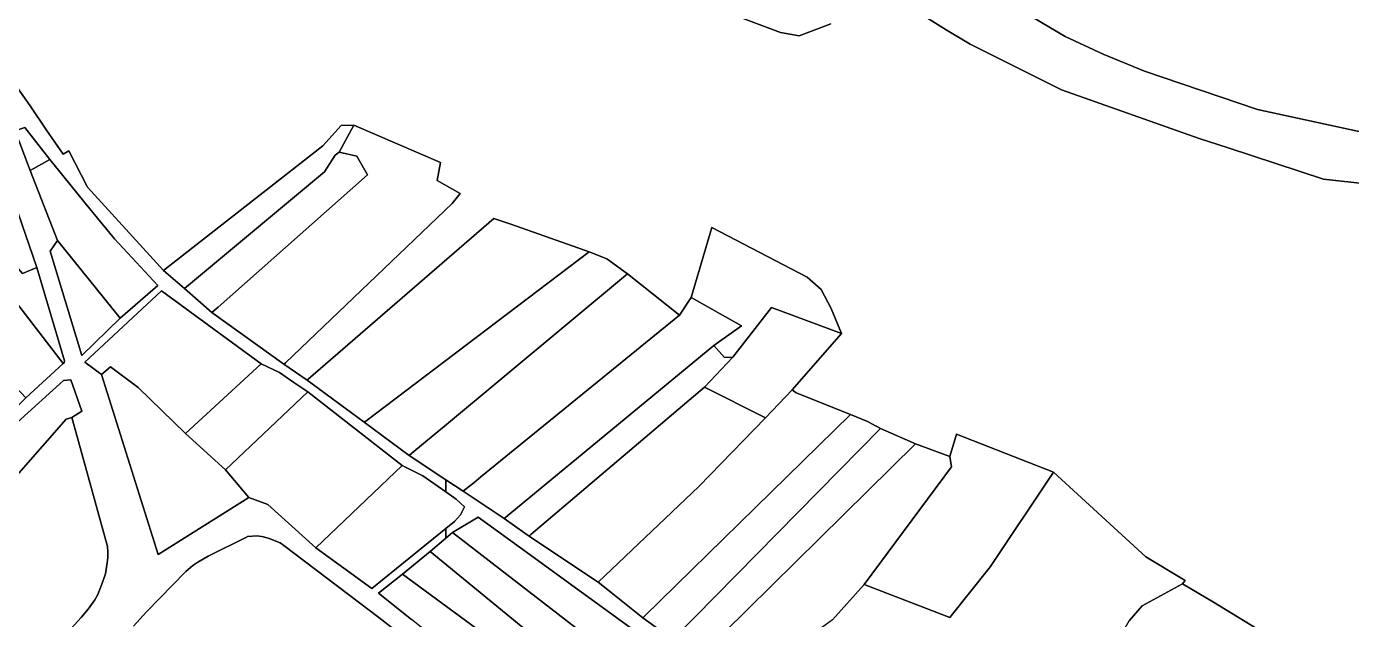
# Model space of a CAD drawing. Extents: x 542555 to 550520, y 1840485 to 1846995.
# Drawn here: x 548772 to 549493, y 1844473 to 1844796 of the extents above; entities that cross this region are included whole.
import ezdxf

# ---------------------------------------------------------------- set-up
doc = ezdxf.new("R2010")
doc.units = 0
doc.layers.add('Level 30', color=7, linetype='Continuous')

msp = doc.modelspace()

# ---------------------------------------------------------------- linework, layer by layer
at = {"layer": 'Level 30'}
for points in [[(549209.73, 1844797.95), (549192.44, 1844791.33), (549182.29, 1844793.22), (549140.79, 1844808.79)], [(549140.79, 1844808.79), (549182.29, 1844793.22), (549192.44, 1844791.33), (549209.73, 1844797.95)], [(549522.57, 1844708.33), (549479.73, 1844713.02), (549478.03, 1844713.21), (549426.18, 1844730.19), (549410.44, 1844735.35), (549335.46, 1844761.93), (549285.62, 1844786.69), (549272.56, 1844794.53), (549260.98, 1844801.94)], [(549260.98, 1844801.94), (549272.56, 1844794.53), (549285.62, 1844786.69), (549335.46, 1844761.93), (549410.44, 1844735.35), (549426.18, 1844730.19), (549478.03, 1844713.21), (549479.73, 1844713.02), (549522.57, 1844708.33)], [(549319.54, 1844801.48), (549337.36, 1844790.93), (549358.11, 1844781.32), (549380.65, 1844772.12), (549442.22, 1844751.12), (549507.48, 1844737.03)], [(549507.48, 1844737.03), (549442.22, 1844751.12), (549380.65, 1844772.12), (549358.11, 1844781.32), (549337.36, 1844790.93), (549319.54, 1844801.48)], [(548750.2, 1844786.08), (548773.53, 1844753.09), (548782.51, 1844739.83), (548791.58, 1844726.9), (548794.58, 1844728.61), (548804.5987, 1844709.1331), (548804.77, 1844708.8), (548821.8597, 1844690.0678), (548846.18, 1844663.41), (548857.71, 1844653.66), (548872.56, 1844640.46), (548911.83, 1844612.32), (548924.48, 1844603.68), (548955.57, 1844580.68), (548979.97, 1844562.5), (549000, 1844549.32), (549000, 1844543.9441), (549000, 1844542.73), (548987.42, 1844551.42), (548976.3, 1844557.08), (548930.6274, 1844592.6938), (548924.81, 1844597.23), (548917.2254, 1844602.4364), (548909.47, 1844607.76), (548899.39, 1844612.51), (548845.19, 1844652.26), (548803.31, 1844613.48), (548812.44, 1844606.67), (548843.23, 1844508.66), (548892.74, 1844539.64), (548903.09, 1844535.78), (548929.18, 1844512.21), (548959.67, 1844490.15), (549000, 1844522.85), (549000, 1844517.44), (548991.41, 1844510.23), (548976.38, 1844497.97), (548963.26, 1844487.46), (548981.35, 1844473.11)], [(549448.55, 1844464.16), (549418.13, 1844482.62), (549401.38, 1844492.58), (549402.8, 1844494.37), (549381.28, 1844507.34), (549331, 1844553.42), (549278.21, 1844574.18), (549274.49, 1844562.04), (549255.8, 1844568.98), (549236.81, 1844577.25), (549229.62, 1844581.16), (549220.53, 1844584.93), (549190.81, 1844596.78), (549188.71, 1844598.33), (549215.54, 1844629.06), (549209.89, 1844642.76), (549204.42, 1844653.05), (549196.87, 1844659.86), (549144.96, 1844686.91), (549133.73, 1844648.61), (549127.37, 1844639.11), (549098.92, 1844661.68), (549087.8, 1844669.79), (549078.11, 1844673.67), (549035.48, 1844688.7), (549026.14, 1844691.79), (548925.046, 1844604.1705), (548924.48, 1844603.68), (548911.83, 1844612.32), (548912.6971, 1844613.1488), (549003.52, 1844699.96), (549007.88, 1844705.31), (548995.28, 1844712.43), (548997.16, 1844722.25), (548949.94, 1844742.67), (548942.9, 1844742.37), (548933.08, 1844731.35), (548849.6633, 1844666.1333), (548846.18, 1844663.41), (548821.8597, 1844690.0678), (548804.77, 1844708.8), (548804.5987, 1844709.1331), (548794.58, 1844728.61), (548791.58, 1844726.9), (548782.51, 1844739.83), (548773.53, 1844753.09), (548750.2, 1844786.08)], [(548580.4834, 1844231.5052), (548801.35, 1844474.28), (548805.25, 1844478.83), (548808.73, 1844483.87), (548810.47, 1844486.77), (548812.59, 1844492.38), (548814.52, 1844498.13), (548815.46, 1844504.1), (548815.8, 1844507.05), (548815.88, 1844510.08), (548815.66, 1844513.04), (548798.4728, 1844575.4079), (548796.32, 1844583.22), (548801.78, 1844586.73), (548795.76, 1844603.89), (548791.73, 1844603.44), (548766.5, 1844580.57)], [(548767.46, 1844552.96), (548793.21, 1844582.37), (548796.32, 1844583.22), (548798.4728, 1844575.4079), (548815.66, 1844513.04), (548815.88, 1844510.08), (548815.8, 1844507.05), (548815.46, 1844504.1), (548814.52, 1844498.13), (548812.59, 1844492.38), (548810.47, 1844486.77), (548808.73, 1844483.87), (548805.25, 1844478.83), (548801.35, 1844474.28), (548580.4834, 1844231.5052)], [(549210.6, 1844473.07), (549227.82, 1844492.2), (549274.54, 1844474.19), (549296.65, 1844501.99), (549331, 1844553.42), (549381.28, 1844507.34), (549402.8, 1844494.37), (549401.38, 1844492.58), (549379.35, 1844480.55), (549372.34, 1844472.5)], [(549151.51, 1844431.77), (549060.74, 1844497.71), (549045.98, 1844508.44), (549017.61, 1844529.05), (549003.7, 1844520.53), (549000, 1844517.44), (549000, 1844522.85), (549004.72, 1844526.68), (549007.92, 1844530.25), (549010.14, 1844534.64), (549005.64, 1844538.83), (549000, 1844542.73), (549000, 1844543.9441), (549000, 1844549.32), (549009.51, 1844543.07), (549028.98, 1844530.13), (549031.81, 1844528.25), (549043.06, 1844520.27), (549045.37, 1844518.63), (549074.501, 1844499.2378), (549082.94, 1844493.62), (549090.0747, 1844487.9444), (549107.39, 1844474.17), (549123.65, 1844462.29)], [(549000, 1844446.02), (548963.53, 1844474.29), (548911.773, 1844513.4473), (548909.8, 1844514.94), (548903.69, 1844517.28), (548900.62, 1844518.27), (548897.31, 1844518.79), (548891.95, 1844518.37), (548891.711, 1844518.2502), (548870.5, 1844507.62), (548864.99, 1844504.41), (548862.25, 1844502.63), (548858.29, 1844499.36), (548837, 1844477.28), (548829.9, 1844469.54)], [(548829.9, 1844469.54), (548837, 1844477.28), (548858.29, 1844499.36), (548862.25, 1844502.63), (548864.99, 1844504.41), (548870.5, 1844507.62), (548891.711, 1844518.2502), (548891.95, 1844518.37), (548897.31, 1844518.79), (548900.62, 1844518.27), (548903.69, 1844517.28), (548909.8, 1844514.94), (548911.773, 1844513.4473), (548963.53, 1844474.29), (549000, 1844446.02)]]:
    msp.add_lwpolyline(points, dxfattribs=at)
for points in [[(548792.18, 1844614.24), (548777.12, 1844665.12), (548760.92, 1844712.6), (548751.29, 1844747.37), (548738.61, 1844773.63), (548718.87, 1844759.49), (548703.12, 1844746.5), (548684.83, 1844732.65), (548663.59, 1844708.78), (548642.52, 1844685.25), (548643.72, 1844683.05), (548752.18, 1844575.31), (548771.27, 1844593.98), (548791.63, 1844612.71), (548792.05, 1844613)], [(548769.46, 1844661.77), (548765.77, 1844666.01), (548703.12, 1844746.5), (548718.87, 1844759.49), (548758.91, 1844711.65), (548760.92, 1844712.6), (548777.12, 1844665.12)], [(548784.22, 1844723.86), (548773.48, 1844717.91), (548765.47, 1844739.45), (548770.61, 1844741.28)], [(548822.6, 1844637.52), (548843.07, 1844655.19), (548819.55, 1844680.65), (548803.6087, 1844700.1468), (548795.1698, 1844710.468), (548784.22, 1844723.86), (548770.61, 1844741.28), (548765.47, 1844739.45), (548773.48, 1844717.91), (548788.39, 1844679.75), (548784.51, 1844674), (548801.8, 1844617.08)], [(548949.94, 1844742.67), (548941.89, 1844728), (548939.64, 1844726.26), (548933.84, 1844717.27), (548860.9796, 1844656.3919), (548857.71, 1844653.66), (548846.18, 1844663.41), (548849.6633, 1844666.1333), (548933.08, 1844731.35), (548942.9, 1844742.37)], [(548997.16, 1844722.25), (548995.28, 1844712.43), (549007.88, 1844705.31), (549003.52, 1844699.96), (548912.6971, 1844613.1488), (548911.83, 1844612.32), (548872.56, 1844640.46), (548875.9741, 1844643.484), (548957.37, 1844715.58), (548951.52, 1844725.74), (548941.89, 1844728), (548949.94, 1844742.67)], [(548756.3, 1844658.29), (548791.63, 1844612.71), (548771.27, 1844593.98), (548663.59, 1844708.78), (548684.83, 1844732.65)], [(548875.9741, 1844643.484), (548872.56, 1844640.46), (548857.71, 1844653.66), (548860.9796, 1844656.3919), (548933.84, 1844717.27), (548939.64, 1844726.26), (548941.89, 1844728), (548951.52, 1844725.74), (548957.37, 1844715.58)], [(548843.07, 1844655.19), (548822.6, 1844637.52), (548788.39, 1844679.75), (548773.48, 1844717.91), (548784.22, 1844723.86), (548795.1698, 1844710.468), (548803.6087, 1844700.1468), (548819.55, 1844680.65)], [(549078.11, 1844673.67), (548956.4435, 1844581.3429), (548955.57, 1844580.68), (548924.48, 1844603.68), (548925.046, 1844604.1705), (549026.14, 1844691.79), (549035.48, 1844688.7)], [(549177.37, 1844643.23), (549156.36, 1844616.25), (549151.89, 1844615.98), (549145.94, 1844622.61), (549161, 1844633.33), (549133.73, 1844648.61), (549144.96, 1844686.91), (549196.87, 1844659.86), (549204.42, 1844653.05), (549209.89, 1844642.76), (549215.54, 1844629.06)], [(548788.39, 1844679.75), (548822.6, 1844637.52), (548801.8, 1844617.08), (548784.51, 1844674)], [(548981.553, 1844563.8195), (548979.97, 1844562.5), (548955.57, 1844580.68), (548956.4435, 1844581.3429), (548976.76, 1844596.76), (549078.11, 1844673.67), (549087.8, 1844669.79), (549098.92, 1844661.68), (548998.11, 1844577.63), (548994.27, 1844574.42)], [(548777.12, 1844665.12), (548792.18, 1844614.24), (548792.05, 1844613), (548791.63, 1844612.71), (548756.3, 1844658.29), (548765.77, 1844666.01), (548769.46, 1844661.77)], [(549098.92, 1844661.68), (549127.37, 1844639.11), (549019.08, 1844550.87), (549015.2, 1844547.71), (549010.6029, 1844543.9613), (549009.51, 1844543.07), (549000, 1844549.32), (548979.97, 1844562.5), (548981.553, 1844563.8195), (548994.27, 1844574.42), (548998.11, 1844577.63)], [(548899.39, 1844612.51), (548858.27, 1844574.55), (548832.44, 1844599.68), (548817.3, 1844610.96), (548812.44, 1844606.67), (548803.31, 1844613.48), (548845.19, 1844652.26)], [(549133.73, 1844648.61), (549161, 1844633.33), (549145.94, 1844622.61), (549034.84, 1844530.76), (549032.6131, 1844528.9153), (549031.81, 1844528.25), (549028.98, 1844530.13), (549009.51, 1844543.07), (549010.6029, 1844543.9613), (549015.2, 1844547.71), (549019.08, 1844550.87), (549127.37, 1844639.11)], [(549215.54, 1844629.06), (549188.71, 1844598.33), (549174.06, 1844583.14), (549140.99, 1844599.75), (549156.36, 1844616.25), (549177.37, 1844643.23)], [(549156.36, 1844616.25), (549140.99, 1844599.75), (549046.3915, 1844519.4966), (549045.37, 1844518.63), (549043.06, 1844520.27), (549031.81, 1844528.25), (549032.6131, 1844528.9153), (549034.84, 1844530.76), (549145.94, 1844622.61), (549151.89, 1844615.98)], [(548880.01, 1844554.73), (548892.74, 1844539.64), (548843.23, 1844508.66), (548812.44, 1844606.67), (548817.3, 1844610.96), (548832.44, 1844599.68), (548858.27, 1844574.55)], [(548924.6266, 1844597.0561), (548880.01, 1844554.73), (548858.27, 1844574.55), (548899.39, 1844612.51), (548909.47, 1844607.76), (548917.2254, 1844602.4364), (548924.81, 1844597.23)], [(548801.78, 1844586.73), (548796.32, 1844583.22), (548793.21, 1844582.37), (548767.46, 1844552.96), (548765.19, 1844551.04), (548705.63, 1844482.08), (548684.07, 1844501.7), (548766.5, 1844580.57), (548791.73, 1844603.44), (548795.76, 1844603.89)], [(548930.6274, 1844592.6938), (548976.3, 1844557.08), (548929.18, 1844512.21), (548903.09, 1844535.78), (548892.74, 1844539.64), (548880.01, 1844554.73), (548924.6266, 1844597.0561), (548924.81, 1844597.23)], [(549140.99, 1844599.75), (549174.06, 1844583.14), (549137.88, 1844545.74), (549082.94, 1844493.62), (549074.501, 1844499.2378), (549045.37, 1844518.63), (549046.3915, 1844519.4966)], [(549108.1047, 1844474.8697), (549107.39, 1844474.17), (549090.0747, 1844487.9444), (549082.94, 1844493.62), (549137.88, 1844545.74), (549174.06, 1844583.14), (549188.71, 1844598.33), (549190.81, 1844596.78), (549220.53, 1844584.93)], [(549124.4006, 1844463.0526), (549123.65, 1844462.29), (549107.39, 1844474.17), (549108.1047, 1844474.8697), (549220.53, 1844584.93), (549229.62, 1844581.16), (549236.81, 1844577.25)], [(549138.284, 1844452.9849), (549137.58, 1844452.29), (549123.65, 1844462.29), (549124.4006, 1844463.0526), (549236.81, 1844577.25), (549255.8, 1844568.98)], [(549275.38, 1844556.45), (549227.82, 1844492.2), (549210.6, 1844473.07), (549194.62, 1844461.37), (549171.29, 1844450.1), (549160.2431, 1844437.061), (549159.7, 1844436.42), (549137.58, 1844452.29), (549138.284, 1844452.9849), (549255.8, 1844568.98), (549274.49, 1844562.04)], [(549274.54, 1844474.19), (549227.82, 1844492.2), (549275.38, 1844556.45), (549274.49, 1844562.04), (549278.21, 1844574.18), (549331, 1844553.42), (549296.65, 1844501.99)], [(549005.64, 1844538.83), (549010.14, 1844534.64), (549007.92, 1844530.25), (549004.72, 1844526.68), (549000, 1844522.85), (548959.67, 1844490.15), (548929.18, 1844512.21), (548976.3, 1844557.08), (548987.42, 1844551.42), (549000, 1844542.73)], [(549151.51, 1844431.77), (549129.01, 1844423.71), (549102.97, 1844443.83), (549086.86, 1844456.27), (549003.7, 1844520.53), (549017.61, 1844529.05), (549045.98, 1844508.44), (549060.74, 1844497.71)], [(549003.7, 1844520.53), (549086.86, 1844456.27), (549102.97, 1844443.83), (549129.01, 1844423.71), (549121.02, 1844420.85), (549117.55, 1844419.61), (549116.05, 1844419.07), (549115.46, 1844418.86), (549106.65, 1844415.71), (548991.41, 1844510.23), (549000, 1844517.44)], [(548991.41, 1844510.23), (549106.65, 1844415.71), (549095.16, 1844410.48), (548976.38, 1844497.97)], [(548976.38, 1844497.97), (549095.16, 1844410.48), (549078.07, 1844407.32), (549066.8, 1844407.57), (549055.57, 1844411.96), (549047.81, 1844417.44), (549016.75, 1844444.93), (549000, 1844458.27), (548981.35, 1844473.11), (548963.26, 1844487.46)], [(549401.38, 1844492.58), (549418.13, 1844482.62), (549448.55, 1844464.16), (549446.35, 1844457.57), (549391.19, 1844425.83), (549358.16, 1844447.8), (549372.34, 1844472.5), (549379.35, 1844480.55)]]:
    msp.add_lwpolyline(points, close=True, dxfattribs=at)

doc.saveas('drawing.dxf')
